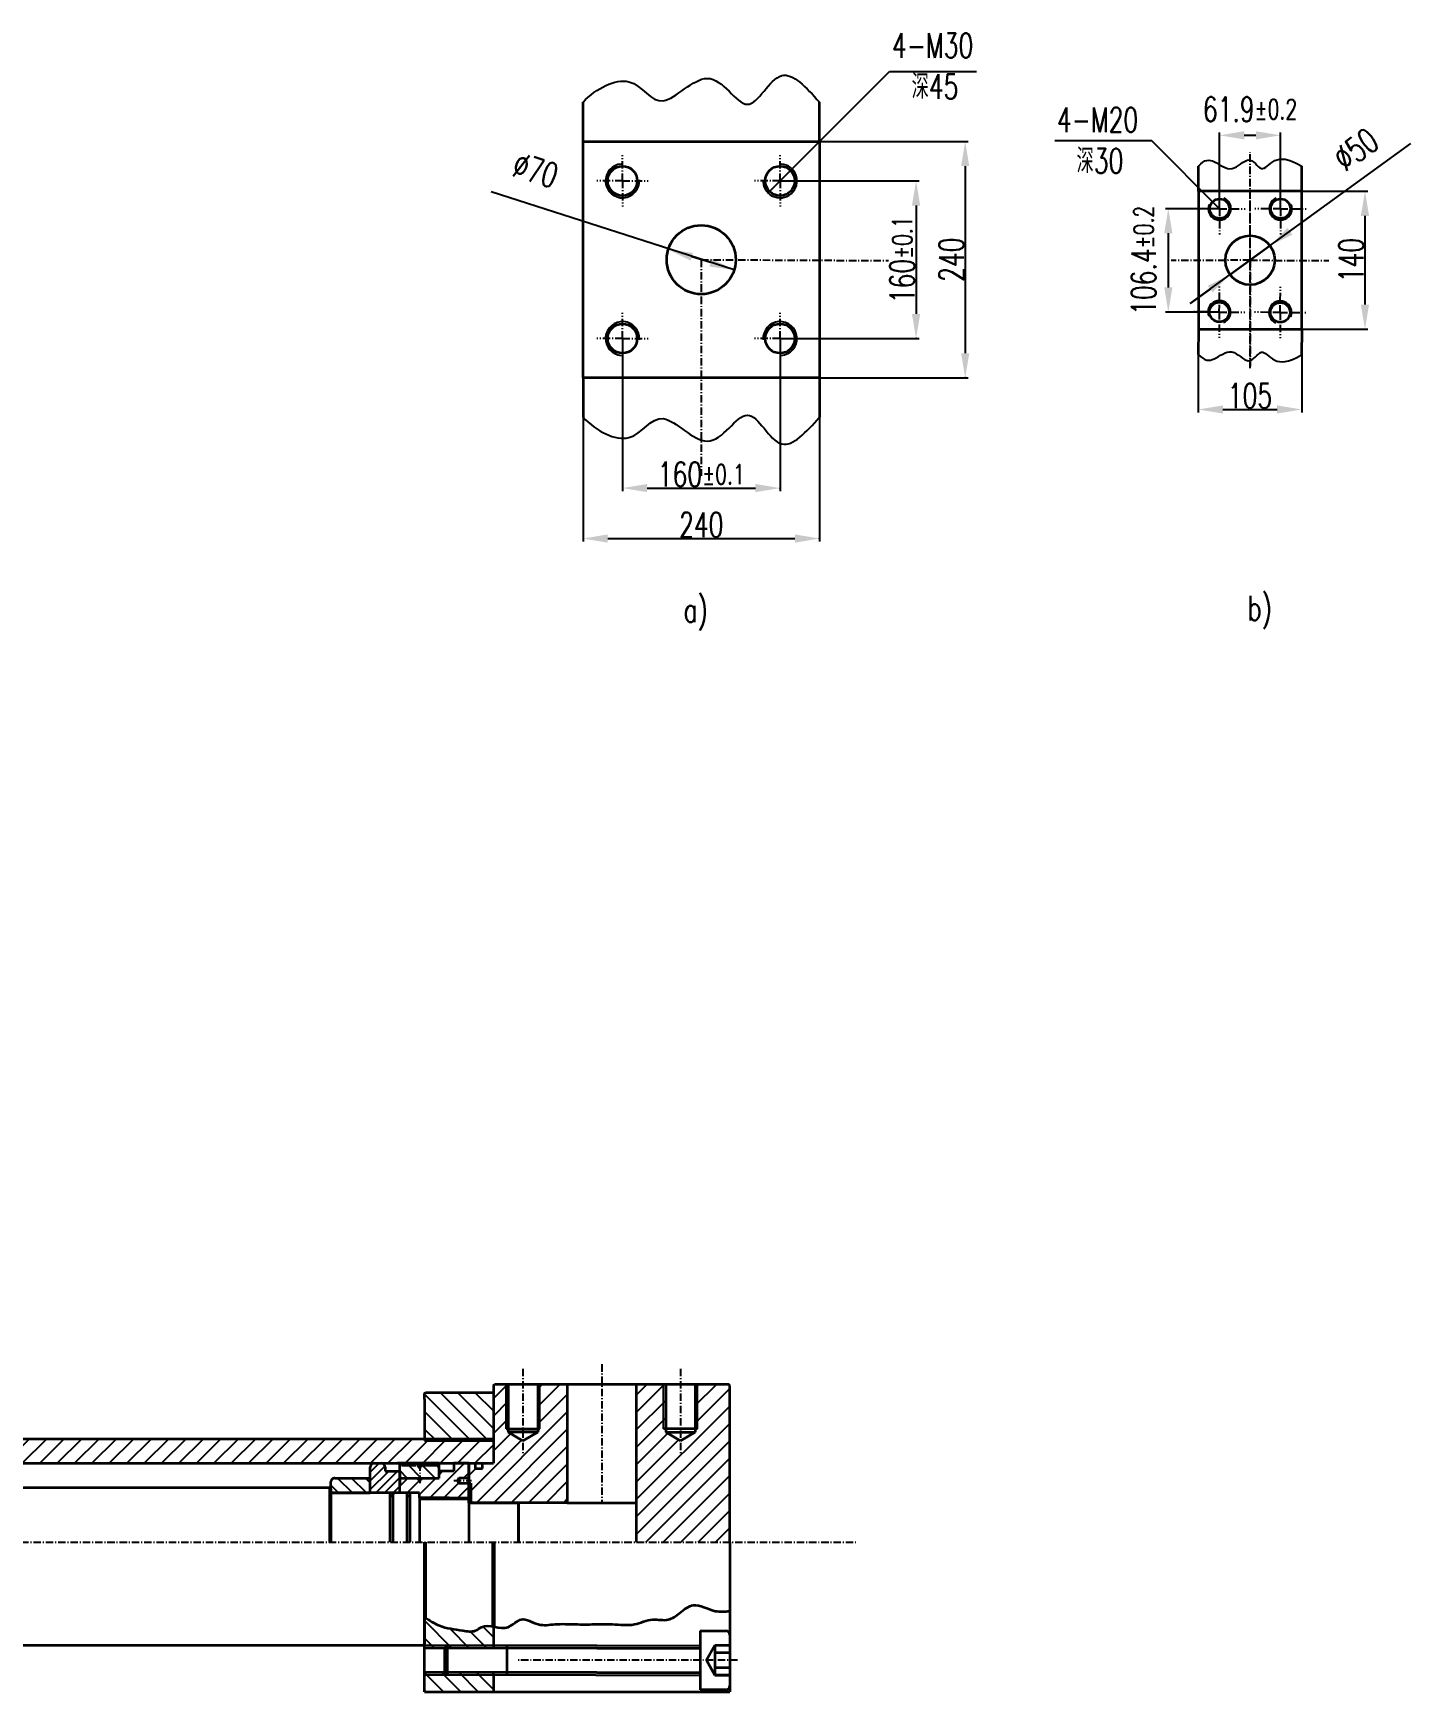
# Model space of a CAD drawing. Extents: x -526 to 4112, y -1359 to 3948.
# Drawn here: x 2641 to 4040, y -1300 to 384 of the extents above; entities that cross this region are included whole.
import ezdxf

# ---------------------------------------------------------------- set-up
doc = ezdxf.new("R2010")
doc.units = 0
doc.header["$MEASUREMENT"] = 0
doc.linetypes.add('LINEL4', pattern=[12.5, 7.5, -2, 1, -2])
doc.layers.get('Defpoints').update_dxf_attribs({"linetype": 'CONTINUOUS'})
doc.layers.add('L1', color=2, linetype='CONTINUOUS', lineweight=35)
for name, color, linetype in [('L3', 4, 'CONTINUOUS'), ('L4', 5, 'LINEL4'), ('L6', 7, 'CONTINUOUS')]:
    doc.layers.add(name, color=color, linetype=linetype)
doc.styles.add('HZTXT', font='ROMANS', dxfattribs={"width": 0.7, "bigfont": 'HZTXT'})
doc.styles.get("Standard").update_dxf_attribs({"font": 'txt', "bigfont": 'hztxt.shx'})
doc.dimstyles.get("Standard").update_dxf_attribs({"dimtxt": 0.18, "dimasz": 0.18, "dimexe": 0.18, "dimexo": 0.0625, "dimgap": 0.09, "dimtad": 0, "dimtih": 1, "dimtoh": 1, "dimdec": 4, "dimzin": 0, "dimdsep": 46, "dimtxsty": 'Standard', "dimcen": 0.09, "dimadec": 0, "dimazin": 0, "dimtfac": 1, "dimtdec": 4, "dimtofl": 0, "dimtmove": 0, "dimatfit": 3, "dimfxl": 1, "dimtolj": 1, "dimtzin": 0, "dimarcsym": 0})
pattern_1 = [(135, (800.657, -1324.122), (-7.07107, -7.07107), [])]

# ---------------------------------------------------------------- blocks, each defined once
blk = doc.blocks.new('*D5')
at = {"layer": 'L3', "transparency": 16777216}
for p, q in [((3199.2, 33.6), (3199.2, -132.5)), ((3439.2, 33.6), (3439.2, -132.5)), ((3224.2, -129.5), (3414.2, -129.5))]:
    blk.add_line(p, q, dxfattribs=at)
for points in [[(3224.2, -125.3), (3224.2, -133.7), (3199.2, -129.5)], [(3414.2, -125.3), (3414.2, -133.7), (3439.2, -129.5)]]:
    blk.add_solid(points, dxfattribs=at)
at = {"layer": 'L6', "color": 0, "transparency": 16777216}
for p in [(3199.2, 33.6), (3439.2, 33.6), (3439.2, -129.5)]:
    blk.add_point(p, dxfattribs=at)
at = {"layer": 'L3', "transparency": 16777216, "insert": (3319.2, -115.5), "char_height": 25, "attachment_point": 5, "style": 'HZTXT'}
blk.add_mtext('\\A1;240', dxfattribs=at)
blk = doc.blocks.new('*D6')
at = {"layer": 'L3', "transparency": 16777216}
for p, q in [((3239.2, 73.6), (3239.2, -81.3)), ((3399.2, 73.6), (3399.2, -81.3)), ((3264.2, -78.3), (3374.2, -78.3))]:
    blk.add_line(p, q, dxfattribs=at)
for points in [[(3264.2, -74.1), (3264.2, -82.4), (3239.2, -78.3)], [(3374.2, -74.1), (3374.2, -82.4), (3399.2, -78.3)]]:
    blk.add_solid(points, dxfattribs=at)
at = {"layer": 'L6', "color": 0, "transparency": 16777216}
for p in [(3239.2, 73.6), (3399.2, 73.6), (3399.2, -78.3)]:
    blk.add_point(p, dxfattribs=at)
at = {"layer": 'L3', "transparency": 16777216, "insert": (3319.2, -64.3), "char_height": 25, "attachment_point": 5, "style": 'HZTXT'}
blk.add_mtext('\\A1;160{\\H0.8x;±0.1}', dxfattribs=at)
blk = doc.blocks.new('*D7')
at = {"layer": 'L3', "transparency": 16777216}
for p, q in [((3399.2, 233.6), (3540.3, 233.6)), ((3537.3, 208.6), (3537.3, 98.6)), ((3399.2, 73.6), (3540.3, 73.6))]:
    blk.add_line(p, q, dxfattribs=at)
for points in [[(3533.1, 208.6), (3541.5, 208.6), (3537.3, 233.6)], [(3533.1, 98.6), (3541.5, 98.6), (3537.3, 73.6)]]:
    blk.add_solid(points, dxfattribs=at)
at = {"layer": 'L6', "color": 0, "transparency": 16777216}
for p in [(3399.2, 233.6), (3399.2, 73.6), (3537.3, 73.6)]:
    blk.add_point(p, dxfattribs=at)
at = {"layer": 'L3', "transparency": 16777216, "insert": (3523.3, 153.6), "char_height": 25, "attachment_point": 5, "rotation": 90, "style": 'HZTXT'}
blk.add_mtext('\\A1;160{\\H0.8x;±0.1}', dxfattribs=at)
blk = doc.blocks.new('*D8')
at = {"layer": 'L3', "transparency": 16777216}
for p, q in [((3439.2, 273.6), (3590.2, 273.6)), ((3587.2, 248.6), (3587.2, 58.6)), ((3439.2, 33.6), (3590.2, 33.6))]:
    blk.add_line(p, q, dxfattribs=at)
for points in [[(3583, 248.6), (3591.3, 248.6), (3587.2, 273.6)], [(3583, 58.6), (3591.3, 58.6), (3587.2, 33.6)]]:
    blk.add_solid(points, dxfattribs=at)
at = {"layer": 'L6', "color": 0, "transparency": 16777216}
for p in [(3439.2, 273.6), (3439.2, 33.6), (3587.2, 33.6)]:
    blk.add_point(p, dxfattribs=at)
at = {"layer": 'L3', "transparency": 16777216, "insert": (3573.2, 153.6), "char_height": 25, "attachment_point": 5, "rotation": 90, "style": 'HZTXT'}
blk.add_mtext('\\A1;240', dxfattribs=at)
blk = doc.blocks.new('*D9')
at = {"layer": 'Defpoints', "color": 0, "transparency": 16777216}
for p in [(3907.4, 279.9), (3845.5, 205.4), (3907.4, 205.4)]:
    blk.add_point(p, dxfattribs=at)
at = {"layer": 'L3', "transparency": 16777216}
for p, q in [((3845.5, 205.4), (3845.5, 282.9)), ((3870.5, 279.9), (3882.4, 279.9)), ((3907.4, 205.4), (3907.4, 282.9))]:
    blk.add_line(p, q, dxfattribs=at)
for points in [[(3870.5, 284), (3870.5, 275.7), (3845.5, 279.9)], [(3882.4, 284), (3882.4, 275.7), (3907.4, 279.9)]]:
    blk.add_solid(points, dxfattribs=at)
at = {"layer": 'L3', "transparency": 16777216, "insert": (3876.4, 306.4), "char_height": 25, "attachment_point": 5, "style": 'HZTXT'}
blk.add_mtext('\\A1;61.9{\\H0.8x;±0.2}', dxfattribs=at)
blk = doc.blocks.new('*D10')
at = {"layer": 'Defpoints', "color": 0, "transparency": 16777216}
for p in [(3823.9, 223.1), (3928.9, 223.1), (3928.9, 1.5)]:
    blk.add_point(p, dxfattribs=at)
at = {"layer": 'L3', "transparency": 16777216}
for p, q in [((3823.9, 223.1), (3823.9, -1.5)), ((3928.9, 223.1), (3928.9, -1.5)), ((3848.9, 1.5), (3903.9, 1.5))]:
    blk.add_line(p, q, dxfattribs=at)
for points in [[(3848.9, 5.7), (3848.9, -2.6), (3823.9, 1.5)], [(3903.9, 5.7), (3903.9, -2.6), (3928.9, 1.5)]]:
    blk.add_solid(points, dxfattribs=at)
at = {"layer": 'L3', "transparency": 16777216, "insert": (3876.4, 15.5), "char_height": 25, "attachment_point": 5, "style": 'HZTXT'}
blk.add_mtext('\\A1;105', dxfattribs=at)
blk = doc.blocks.new('*D11')
at = {"layer": 'Defpoints', "color": 0, "transparency": 16777216}
for p in [(3845.5, 205.4), (3793.4, 100.4), (3845.2, 100.4)]:
    blk.add_point(p, dxfattribs=at)
at = {"layer": 'L3', "transparency": 16777216}
for p, q in [((3845.5, 205.4), (3790.4, 205.4)), ((3793.4, 180.4), (3793.4, 125.4)), ((3845.2, 100.4), (3790.4, 100.4))]:
    blk.add_line(p, q, dxfattribs=at)
for points in [[(3789.3, 180.4), (3797.6, 180.4), (3793.4, 205.4)], [(3789.3, 125.4), (3797.6, 125.4), (3793.4, 100.4)]]:
    blk.add_solid(points, dxfattribs=at)
at = {"layer": 'L3', "transparency": 16777216, "insert": (3768.4, 152.9), "char_height": 25, "attachment_point": 5, "rotation": 90, "style": 'HZTXT'}
blk.add_mtext('\\A1;106.4{\\H0.8x;±0.2}', dxfattribs=at)
blk = doc.blocks.new('*D12')
at = {"layer": 'Defpoints', "color": 0, "transparency": 16777216}
for p in [(3928.9, 223.1), (3928.9, 83.1), (3993.1, 83.1)]:
    blk.add_point(p, dxfattribs=at)
at = {"layer": 'L3', "transparency": 16777216}
for p, q in [((3928.9, 223.1), (3996.1, 223.1)), ((3993.1, 198.1), (3993.1, 108.1)), ((3928.9, 83.1), (3996.1, 83.1))]:
    blk.add_line(p, q, dxfattribs=at)
for points in [[(3988.9, 198.1), (3997.3, 198.1), (3993.1, 223.1)], [(3988.9, 108.1), (3997.3, 108.1), (3993.1, 83.1)]]:
    blk.add_solid(points, dxfattribs=at)
at = {"layer": 'L3', "transparency": 16777216, "insert": (3979.1, 153.1), "char_height": 25, "attachment_point": 5, "rotation": 90, "style": 'HZTXT'}
blk.add_mtext('\\A1;140', dxfattribs=at)
blk = doc.blocks.new('*D13')
at = {"layer": 'L3', "transparency": 16777216}
blk.add_line((3328.7, 150.6), (3309.6, 156.5), dxfattribs=at)
for points in [[(3310.8, 160.5), (3308.4, 152.6), (3285.7, 163.9)], [(3329.9, 154.6), (3327.5, 146.6), (3352.6, 143.2)]]:
    blk.add_solid(points, dxfattribs=at)
at = {"layer": 'L6', "color": 0, "transparency": 16777216}
for p in [(3285.7, 163.9), (3352.6, 143.2)]:
    blk.add_point(p, dxfattribs=at)
at = {"layer": 'L3', "transparency": 16777216, "insert": (3150.8, 244.4), "char_height": 25, "attachment_point": 5, "rotation": 342.7854, "style": 'HZTXT'}
blk.add_mtext('\\A1;∅70', dxfattribs=at)
blk = doc.blocks.new('*D14')
at = {"layer": 'Defpoints', "color": 0, "transparency": 16777216}
for p in [(3896.7, 167.8), (3856.2, 138.4)]:
    blk.add_point(p, dxfattribs=at)
at = {"layer": 'L3', "transparency": 16777216}
for p, q in [((3916.9, 182.4), (3937.2, 197.1)), ((3856.2, 138.4), (3896.7, 167.8)), ((3836, 123.7), (3815.7, 109.1))]:
    blk.add_line(p, q, dxfattribs=at)
for points in [[(3914.5, 185.8), (3919.4, 179.1), (3896.7, 167.8)], [(3833.5, 127.1), (3838.4, 120.4), (3856.2, 138.4)]]:
    blk.add_solid(points, dxfattribs=at)
at = {"layer": 'L3', "transparency": 16777216, "insert": (3983.9, 265.6), "char_height": 25, "attachment_point": 5, "rotation": 35.9422, "style": 'HZTXT'}
blk.add_mtext('\\A1;∅50', dxfattribs=at)

msp = doc.modelspace()

# ---------------------------------------------------------------- hatches: boundary and pattern name
at = {"layer": 'L6'}
h = msp.add_hatch(dxfattribs=at)
h.set_pattern_fill('ANSI31', color=256, scale=100)
h.set_pattern_definition([(45, (1413.171, -1301.095), (-8.838835, 8.838835), [])])
h.paths.add_polyline_path([(3183.08, -988.39), (3155.26, -988.39), (3155.26, -1033.39), (3153.08, -1033.39), (3153.08, -1036.9), (3138.08, -1045.56), (3123.08, -1036.9), (3123.08, -1033.39), (3120.91, -1033.39), (3120.91, -988.39), (3109.08, -988.39), (3108.08, -989.39), (3108.08, -1045.39), (3108.08, -1068.39), (3096.88, -1068.39), (3096.88, -1073.63), (3089.48, -1073.63), (3089.48, -1068.39), (3083.08, -1068.39), (3083.08, -1088.42), (3085.08, -1088.42), (3085.08, -1108.39), (3133.08, -1108.39), (3183.08, -1108.39)])
h.paths.add_polyline_path([(3348.08, -989.39), (3347.08, -988.39), (3315.26, -988.39), (3315.26, -1033.39), (3313.08, -1033.39), (3313.08, -1036.9), (3298.08, -1045.56), (3283.08, -1036.9), (3283.08, -1033.39), (3280.91, -1033.39), (3280.91, -988.39), (3253.08, -988.39), (3253.08, -1148.39), (3348.08, -1148.39)])
h.paths.add_polyline_path([(3123.08, -988.39), (3120.91, -988.39), (3120.91, -1033.39), (3123.08, -1033.39)])
h.paths.add_polyline_path([(3155.26, -988.39), (3153.08, -988.39), (3153.08, -1033.39), (3155.26, -1033.39)], flags=17)
h.paths.add_polyline_path([(3283.08, -988.39), (3280.91, -988.39), (3280.91, -1033.39), (3283.08, -1033.39)], flags=17)
h.paths.add_polyline_path([(3315.26, -988.39), (3313.08, -988.39), (3313.08, -1033.39), (3315.26, -1033.39)], flags=17)
h = msp.add_hatch(dxfattribs=at)
h.set_pattern_fill('ANSI31', color=256, scale=100, angle=90)
h.set_pattern_definition([(135, (800.657, -1324.122), (-8.838835, -8.838835), [])])
h.paths.add_polyline_path([(3108.08, -997.39), (3107.08, -996.39), (3039.08, -996.39), (3038.08, -997.39), (3038.08, -1003.39), (3038.08, -1043.39), (3108.08, -1043.39)])
h.paths.add_polyline_path([(3108.08, -1043.39), (3038.08, -1043.39), (3038.08, -1045.39), (3108.08, -1045.39)])
edge = h.paths.add_edge_path()
edge.add_spline(control_points=[(3108.08, -1234.22), (3107.75, -1234.16), (3107.42, -1234.11), (3107.08, -1234.05)], knot_values=[73.0310194, 73.0310194, 73.0310194, 73.0310194, 73.9919907, 73.9919907, 73.9919907, 73.9919907], degree=3, periodic=0)
edge.add_spline(control_points=[(3107.08, -1234.05), (3103.19, -1233.42), (3097.06, -1232.95), (3088.6, -1240.31), (3072.95, -1237.11), (3055.21, -1235.68), (3043.71, -1228.17), (3039.08, -1225.06)], knot_values=[1.1826471, 1.1826471, 1.1826471, 1.1826471, 12.4382302, 19.3641268, 32.4335851, 56.6013823, 73.0310194, 73.0310194, 73.0310194, 73.0310194], degree=3, periodic=0)
edge.add_spline(control_points=[(3039.08, -1225.06), (3038.75, -1224.84), (3038.42, -1224.61), (3038.08, -1224.39)], knot_values=[0, 0, 0, 0, 1.1826471, 1.1826471, 1.1826471, 1.1826471], degree=3, periodic=0)
edge.add_line((3038.08, -1224.39), (3038.08, -1253.39))
edge.add_line((3038.08, -1253.39), (3108.08, -1253.39))
edge.add_line((3108.08, -1253.39), (3108.08, -1234.22))
h.paths.add_polyline_path([(3108.08, -1283.39), (3038.08, -1283.39), (3038.08, -1300.39), (3108.08, -1300.39)])
h.paths.add_polyline_path([(3108.08, -1280.85), (3038.08, -1280.85), (3038.08, -1283.39), (3108.08, -1283.39)])
h.paths.add_polyline_path([(3108.08, -1253.39), (3038.08, -1253.39), (3038.08, -1255.93), (3108.08, -1255.93)])
h = msp.add_hatch(dxfattribs=at)
h.set_pattern_fill('ANSI31', color=256, scale=100)
h.set_pattern_definition([(45, (800.657, -1324.122), (-8.838835, 8.838835), [])])
h.paths.add_polyline_path([(3108.08, -1045.39), (3038.08, -1045.39), (3038.08, -1043.39), (2258.04, -1043.39), (2043.04, -1043.39), (2043.04, -1045.37), (1973.04, -1045.37), (1973.04, -1066.39), (1973.04, -1068.39), (1983.04, -1068.39), (2268.04, -1068.39), (3108.08, -1068.39)])
h = msp.add_hatch(dxfattribs=at)
h.set_pattern_fill('ANSI31', color=256, scale=50)
h.set_pattern_definition([(45, (800.657, -1324.122), (-4.419417, 4.419417), [])])
h.paths.add_polyline_path([(2998.08, -1076.36), (2998.08, -1072.39, 0.4142136), (2994.08, -1068.39), (2987.08, -1068.39, 0.4142136), (2983.08, -1072.39), (2983.08, -1098.39), (3003.08, -1098.39), (3006.08, -1098.39), (3008.08, -1098.39), (3013.08, -1098.39), (3013.08, -1076.36)])
h = msp.add_hatch(dxfattribs=at)
h.set_pattern_fill('ANSI31', color=256, scale=80)
h.set_pattern_definition([(45, (800.657, -1324.122), (-7.071068, 7.071068), [])])
h.paths.add_polyline_path([(3053, -1083.39), (3013.08, -1083.39), (3013.08, -1098.39), (3033.08, -1098.39), (3033.08, -1103.39), (3063.08, -1103.39), (3083.08, -1103.39), (3083.08, -1088.42), (3073.08, -1088.42), (3071.64, -1085.92), (3073.08, -1083.42), (3083.08, -1083.42), (3083.08, -1068.39), (3068.08, -1068.39), (3068.08, -1076.39), (3053, -1076.39)])
h = msp.add_hatch(dxfattribs=at)
h.set_pattern_fill('ANSI31', color=256, scale=80, angle=90)
h.set_pattern_definition(pattern_1)
h.paths.add_polyline_path([(3053, -1076.39), (3053, -1068.39), (3051.33, -1068.39), (3051.33, -1070.39), (3036.33, -1070.39), (3036.33, -1068.39), (3034.82, -1068.39), (3034.82, -1072.39), (3031.82, -1072.39), (3031.82, -1068.39), (3029.73, -1068.39), (3029.73, -1070.39), (3014.73, -1070.39), (3014.73, -1068.39), (3013.08, -1068.39), (3013.08, -1083.39), (3053, -1083.39)])
h = msp.add_hatch(dxfattribs=at)
h.set_pattern_fill('ANSI31', color=256, scale=80, angle=90)
h.set_pattern_definition(pattern_1)
h.paths.add_polyline_path([(2947.09, -1083.35, 0.4145157), (2943.08, -1087.35), (2943.08, -1093.39), (2943.08, -1098.39), (2983.08, -1098.39), (2983.08, -1083.39)])

# ---------------------------------------------------------------- linework, layer by layer
at = {"layer": 'L1'}
for p, q in [((3199.15, 273.59), (3199.15, 313.59)), ((3439.15, 273.59), (3439.15, 313.59)), ((3439.15, 273.59), (3439.15, 33.59)), ((3823.93, 223.08), (3823.93, 248.63)), ((3928.93, 223.08), (3928.94, 248.63)), ((3928.93, 223.08), (3823.93, 223.08)), ((3823.93, 223.08), (3823.93, 83.08)), ((3928.93, 153.08), (3928.93, 223.08)), ((3928.93, 83.08), (3928.93, 153.08)), ((3823.93, 83.08), (3823.79, 57.52)), ((3823.93, 83.08), (3928.93, 83.08)), ((3928.93, 82.5), (3928.8, 56.95)), ((3439.15, 33.59), (3199.15, 33.59)), ((3199.15, 33.59), (3199.15, -6.41)), ((3439.15, 33.59), (3439.15, -6.41)), ((3108.08, -989.39), (3109.08, -988.39)), ((3108.08, -989.39), (3108.08, -1045.39)), ((3347.08, -988.39), (3109.08, -988.39)), ((3123.08, -988.39), (3123.08, -988.39)), ((3123.08, -988.39), (3123.08, -1036.9)), ((3153.08, -988.39), (3153.08, -1036.9)), ((3183.08, -988.39), (3183.08, -1108.39)), ((3253.08, -988.39), (3253.08, -1148.39)), ((3283.08, -988.39), (3283.08, -1036.9)), ((3313.08, -988.39), (3313.08, -1036.9)), ((3348.08, -989.39), (3347.08, -988.39)), ((3348.08, -1148.39), (3348.08, -989.39)), ((3348.08, -1148.39), (3348.08, -989.39)), ((3038.08, -997.39), (3039.08, -996.39)), ((3038.08, -1003.39), (3038.08, -997.39)), ((3038.08, -1003.39), (3038.08, -1045.39)), ((3039.08, -996.39), (3107.08, -996.39)), ((3107.08, -996.39), (3108.08, -997.39)), ((3108.08, -997.39), (3108.08, -1003.39)), ((2258.04, -1043.39), (3108.08, -1043.39)), ((3120.91, -1033.39), (3155.26, -1033.39)), ((3123.08, -1036.9), (3138.08, -1045.56)), ((3153.08, -1036.9), (3123.08, -1036.9)), ((3153.08, -1036.9), (3138.08, -1045.56)), ((3315.26, -1033.39), (3280.91, -1033.39)), ((3283.08, -1036.9), (3313.08, -1036.9)), ((3283.08, -1036.9), (3298.08, -1045.56)), ((3313.08, -1036.9), (3298.08, -1045.56)), ((3038.08, -1045.39), (3108.08, -1045.39)), ((3108.08, -1045.39), (3108.08, -1068.39)), ((2268.04, -1068.39), (3108.08, -1068.39)), ((2983.08, -1068.39), (2988.08, -1068.39)), ((2983.08, -1098.39), (2983.08, -1072.39)), ((2987.08, -1068.39), (2994.08, -1068.39)), ((2998.08, -1072.39), (2998.08, -1076.36)), ((2998.08, -1076.36), (3013.08, -1076.36)), ((3053, -1068.39), (3010.64, -1068.39)), ((3013.08, -1098.39), (3013.08, -1068.39)), ((3013.08, -1076.36), (3013.08, -1077.05)), ((3013.08, -1077.05), (3013.08, -1089.73)), ((3014.73, -1068.39), (3014.73, -1070.39)), ((3014.73, -1070.39), (3029.73, -1070.39)), ((3029.73, -1070.39), (3029.73, -1068.39)), ((3031.82, -1068.39), (3031.82, -1072.39)), ((3031.82, -1068.39), (3034.82, -1068.39)), ((3031.82, -1072.39), (3034.82, -1072.39)), ((3034.82, -1072.39), (3034.82, -1068.39)), ((3036.33, -1068.39), (3036.33, -1070.39)), ((3036.33, -1070.39), (3051.33, -1070.39)), ((3051.33, -1070.39), (3051.33, -1068.39)), ((3053, -1076.39), (3053, -1068.39)), ((3068.08, -1076.39), (3053, -1076.39)), ((3053, -1083.39), (3053, -1076.39)), ((3083.08, -1068.39), (3068.08, -1068.39)), ((3068.08, -1068.39), (3068.08, -1076.39)), ((3083.08, -1108.39), (3083.08, -1068.39)), ((3083.08, -1068.39), (3083.08, -1148.39)), ((3089.48, -1068.39), (3089.48, -1073.63)), ((3089.48, -1073.63), (3096.88, -1073.63)), ((3096.88, -1073.63), (3096.88, -1068.39)), ((2942.08, -1093.39), (2268.04, -1093.39)), ((2942.08, -1148.39), (2942.08, -1093.39)), ((2942.08, -1093.39), (2942.08, -1093.39)), ((2943.08, -1094.39), (2942.08, -1093.39)), ((2943.08, -1093.39), (2943.08, -1087.35)), ((2943.08, -1098.39), (2943.08, -1093.39)), ((2943.08, -1094.39), (2943.08, -1098.39)), ((2947.09, -1083.35), (2983.08, -1083.39)), ((3013.08, -1083.39), (3053, -1083.39)), ((3031.82, -1083.39), (3031.82, -1085.39)), ((3031.82, -1085.39), (3034.82, -1085.39)), ((3034.82, -1085.39), (3034.82, -1083.39)), ((3073.08, -1083.42), (3071.64, -1085.92)), ((3073.08, -1088.42), (3071.64, -1085.92)), ((3083.08, -1083.42), (3073.08, -1083.42)), ((3073.08, -1083.42), (3073.08, -1088.42)), ((3073.08, -1088.42), (3083.08, -1088.42)), ((3083.08, -1083.42), (3075.08, -1083.42)), ((3083.08, -1088.42), (3085.08, -1088.42)), ((3085.08, -1088.42), (3085.08, -1108.39)), ((3003.08, -1098.39), (2943.08, -1098.39)), ((2943.08, -1098.39), (2983.08, -1098.39)), ((2943.08, -1098.39), (2943.08, -1148.39)), ((3033.08, -1098.39), (3003.08, -1098.39)), ((3003.08, -1098.39), (3003.08, -1148.39)), ((3003.08, -1098.39), (3008.08, -1098.39)), ((3003.08, -1098.39), (3006.08, -1098.39)), ((3003.08, -1101.37), (3006.08, -1101.37)), ((3006.08, -1098.39), (3006.08, -1148.39)), ((3020.32, -1098.39), (3020.32, -1148.39)), ((3020.32, -1101.37), (3023.32, -1101.37)), ((3023.32, -1098.39), (3023.32, -1148.39)), ((3033.08, -1103.39), (3033.08, -1098.39)), ((3063.08, -1103.39), (3033.08, -1103.39)), ((3033.08, -1103.39), (3033.08, -1148.39)), ((3033.08, -1104.35), (3083.08, -1104.35)), ((3063.08, -1103.39), (3083.08, -1103.39)), ((3183.08, -1108.39), (3083.08, -1108.39)), ((3083.08, -1108.39), (3133.08, -1108.39)), ((3133.08, -1108.39), (3133.08, -1148.39)), ((3133.08, -1108.39), (3133.08, -1108.39)), ((3134.08, -1109.39), (3133.08, -1108.39)), ((3134.08, -1148.39), (3134.08, -1109.39)), ((3183.08, -1108.39), (3253.08, -1108.39)), ((2943.08, -1148.39), (2942.08, -1148.39)), ((3038.08, -1300.39), (3038.08, -1148.39)), ((3038.08, -1148.39), (3038.08, -1253.39)), ((3039.08, -1148.39), (3039.08, -1225.06)), ((3107.08, -1148.39), (3107.08, -1234.05)), ((3108.08, -1148.39), (3108.08, -1255.93)), ((3348.08, -1148.39), (3348.08, -1253.39)), ((3318.08, -1238.39), (3344.08, -1238.39)), ((3318.08, -1238.39), (3318.08, -1298.39)), ((3348.08, -1242.39), (3348.08, -1294.39)), ((3038.08, -1253.39), (2595.36, -1253.39)), ((3213.08, -1255.93), (3038.08, -1255.93)), ((3058.56, -1255.93), (3061.29, -1253.39)), ((3058.56, -1255.93), (3058.56, -1280.85)), ((3061.29, -1253.39), (3061.29, -1283.39)), ((3121.63, -1253.39), (3121.63, -1283.39)), ((3213.08, -1255.93), (3318.08, -1255.93)), ((3333.08, -1253.39), (3324.42, -1268.39)), ((3348.08, -1253.39), (3333.08, -1253.39)), ((3333.08, -1253.39), (3333.08, -1283.39)), ((3333.08, -1253.39), (3333.08, -1268.39)), ((3348.08, -1260.89), (3333.08, -1260.89)), ((3348.08, -1253.39), (3348.08, -1268.39)), ((3324.42, -1268.39), (3333.08, -1283.39)), ((3333.08, -1283.39), (3324.42, -1268.39)), ((3333.08, -1268.39), (3333.08, -1283.39)), ((3348.08, -1275.89), (3333.08, -1275.89)), ((3348.08, -1275.89), (3333.08, -1275.89)), ((3348.08, -1268.39), (3348.08, -1283.39)), ((3348.08, -1268.39), (3348.08, -1294.39)), ((3213.08, -1280.85), (3038.08, -1280.85)), ((3061.29, -1283.39), (3058.56, -1280.85)), ((3108.08, -1283.39), (3108.08, -1280.85)), ((3108.08, -1283.39), (3108.08, -1300.39)), ((3213.08, -1280.85), (3318.08, -1280.85)), ((3333.08, -1283.39), (3348.08, -1283.39)), ((3348.08, -1283.39), (3333.08, -1283.39)), ((3348.08, -1294.39), (3348.08, -1300.39)), ((3038.08, -1300.39), (3348.08, -1300.39)), ((3344.08, -1298.39), (3318.08, -1298.39)), ((3318.08, -1298.39), (3344.08, -1298.39))]:
    msp.add_line(p, q, dxfattribs=at)
msp.add_lwpolyline([(3199.15, 273.59), (3439.15, 273.59), (3439.15, 33.59), (3199.15, 33.59)], close=True, dxfattribs=at)
for centre, radius in [((3239.15, 233.59), 15), ((3399.15, 233.59), 15), ((3845.48, 205.4), 10), ((3907.38, 205.4), 10), ((3319.15, 153.59), 35), ((3876.43, 153.08), 25), ((3845.2, 100.43), 10), ((3907.09, 100.09), 10), ((3239.15, 73.59), 15), ((3399.15, 73.59), 15)]:
    msp.add_circle(centre, radius, dxfattribs=at)
for centre, start, end in [((2987.08, -1072.39), 90, 180), ((2994.08, -1072.39), 0, 90), ((2947.08, -1087.35), 89.94089, 180), ((3344.08, -1242.39), 0, 90), ((3344.08, -1294.39), 270, 0)]:
    msp.add_arc(centre, 4, start, end, dxfattribs=at)
msp.add_open_spline([(3038.08, -1224.39), (3043.05, -1227.73), (3054.82, -1235.65), (3072.95, -1237.11), (3088.6, -1240.31), (3101.28, -1229.27), (3120.75, -1241.66), (3136.47, -1221.98), (3153.34, -1234.49), (3171.79, -1230.95), (3190.92, -1231.99), (3210.35, -1231.88), (3230.32, -1231.27), (3250.6, -1234.13), (3268.36, -1224.91), (3285.48, -1229.4), (3297.9, -1220), (3312.72, -1207.7), (3330.51, -1220.17), (3343.13, -1218.85), (3348.08, -1218.33)], degree=3, knots=[0, 0, 0, 0, 17.6122842, 41.7800814, 54.8495397, 61.7754363, 88.6491145, 104.2521078, 121.9364589, 139.3624144, 159.5606728, 179.362895, 197.5809228, 219.7594117, 238.9699198, 254.8116975, 268.0831791, 284.0717627, 307.0339772, 321.8803984, 321.8803984, 321.8803984, 321.8803984], dxfattribs=at)
at = {"layer": 'L3'}
for p, q in [((3399.15, 233.59), (3510.25, 344.68)), ((3510.25, 344.68), (3598.54, 344.68)), ((3776.66, 274.22), (3678.15, 274.22)), ((3845.48, 205.4), (3776.66, 274.22)), ((3815.71, 109.05), (4039.68, 271.43)), ((3352.59, 143.23), (3105.97, 222.46)), ((3399.15, 233.59), (3388.55, 222.98))]:
    msp.add_line(p, q, dxfattribs=at)
at = {"layer": 'L3', "color": 2}
msp.add_line((3109.08, -1148.39), (3109.08, -1234.4), dxfattribs=at)
at = {"layer": 'L3'}
for points in [[(3199.15, 313.59), (3212.62, 327.65), (3251.73, 347.93), (3275.63, 295.72), (3330.53, 361.2), (3366.84, 285.1), (3397.26, 360.25), (3425.74, 328.53), (3439.15, 313.59)], [(3823.93, 248.63), (3830.67, 255.66), (3839.36, 255.65), (3858.24, 239.69), (3876.43, 262.73), (3888.03, 239.03), (3898.73, 256.55), (3915.06, 257.05), (3928.94, 248.63)], [(3823.79, 57.52), (3830.49, 50.45), (3839.18, 50.41), (3858.15, 66.27), (3876.22, 43.13), (3887.94, 66.77), (3898.54, 49.19), (3914.87, 48.6), (3928.8, 56.95)], [(3199.15, -6.41), (3212.62, -20.48), (3251.73, -40.76), (3275.63, 11.45), (3330.53, -54.03), (3366.84, 22.07), (3397.26, -53.08), (3425.74, -21.36), (3439.15, -6.41)]]:
    msp.add_open_spline(points, degree=3, knots=[0, 0, 0, 0, 45.8969265, 93.1825466, 139.534982, 192.6851797, 244.6732227, 290.9887988, 290.9887988, 290.9887988, 290.9887988], dxfattribs=at)
at = {"layer": 'L4'}
for p, q in [((3239.15, 233.59), (3239.15, 259.59)), ((3399.15, 233.59), (3399.15, 259.59)), ((3876.43, 153.08), (3876.43, 262.73)), ((3239.15, 233.59), (3213.15, 233.59)), ((3239.15, 233.59), (3265.2, 233.59)), ((3239.15, 233.59), (3239.15, 207.54)), ((3399.15, 233.59), (3373.11, 233.59)), ((3399.15, 233.59), (3399.15, 207.54)), ((3399.15, 233.59), (3425.15, 233.59)), ((3845.48, 205.4), (3845.48, 231.4)), ((3876.43, 43.42), (3876.43, 221.29)), ((3907.38, 205.4), (3907.38, 231.4)), ((3845.48, 205.4), (3819.48, 205.4)), ((3845.48, 205.4), (3871.53, 205.4)), ((3845.48, 205.4), (3845.48, 179.35)), ((3907.38, 205.4), (3881.34, 205.4)), ((3907.38, 205.4), (3907.38, 179.35)), ((3907.38, 205.4), (3933.38, 205.4)), ((3319.15, 153.59), (3319.15, -65.72)), ((3319.15, 153.59), (3509.15, 152.71)), ((3876.43, 153.08), (3796.44, 152.64)), ((3876.43, 153.08), (3876.43, 43.42)), ((3876.43, 153.08), (3956.43, 152.64)), ((3845.2, 100.43), (3845.34, 126.48)), ((3907.09, 100.09), (3907.24, 126.14)), ((3239.15, 73.59), (3239.15, 99.63)), ((3399.15, 73.59), (3399.15, 99.63)), ((3845.2, 100.43), (3819.2, 100.58)), ((3845.2, 100.43), (3845.05, 74.43)), ((3845.2, 100.43), (3871.24, 100.29)), ((3907.09, 100.09), (3881.05, 100.23)), ((3907.09, 100.09), (3906.95, 74.09)), ((3907.09, 100.09), (3933.09, 99.95)), ((3239.15, 73.59), (3213.15, 73.59)), ((3239.15, 73.59), (3265.2, 73.59)), ((3239.15, 73.59), (3239.15, 47.59)), ((3399.15, 73.59), (3373.11, 73.59)), ((3399.15, 73.59), (3425.15, 73.59)), ((3399.15, 73.59), (3399.15, 47.59)), ((3138.08, -972.43), (3138.08, -1059.19)), ((3218.08, -967.85), (3218.14, -1108.39)), ((3298.08, -972.43), (3298.08, -1059.19)), ((3253.08, -998.39), (3253.08, -1148.39)), ((3033.32, -1068.39), (3033.32, -1088.49)), ((3067.81, -1085.92), (3085.81, -1085.92)), ((1128.55, -1148.39), (3476.17, -1148.39)), ((3356.1, -1268.39), (3131.88, -1268.39))]:
    msp.add_line(p, q, dxfattribs=at)
at = {"layer": 'L6'}
for p, q in [((3120.91, -1033.39), (3120.91, -988.39)), ((3155.26, -1033.39), (3155.26, -988.39)), ((3280.91, -1033.39), (3280.91, -988.39)), ((3315.26, -1033.39), (3315.26, -988.39)), ((3213.08, -1253.39), (3038.08, -1253.39)), ((3213.08, -1253.39), (3318.08, -1253.39)), ((3212.08, -1283.39), (3038.08, -1283.39)), ((3212.08, -1283.39), (3318.08, -1283.39))]:
    msp.add_line(p, q, dxfattribs=at)
for centre, radius, start, end in [((3239.15, 233.59), 17.18, 94.16488, 364.16488), ((3399.15, 233.59), 17.18, 175.83512, 445.83512), ((3845.48, 205.4), 11.56, 157.92354, 67.92354), ((3907.38, 205.4), 11.56, 112.07646, 22.07646), ((3845.2, 100.43), 11.56, 291.76112, 201.76112), ((3907.09, 100.09), 11.56, 337.6082, 247.6082), ((3239.15, 73.59), 17.18, 355.83512, 265.83512), ((3399.15, 73.59), 17.18, 274.16488, 184.16488)]:
    msp.add_arc(centre, radius, start, end, dxfattribs=at)

# ---------------------------------------------------------------- texts
at = {"layer": 'L3', "char_height": 25, "attachment_point": 1, "style": 'HZTXT'}
for s, width, insert in [('\\pi-1.0117;4-M30\\P\\pi18.913;深45', 84.6434, (3513.89, 383.58)), ('\\pi-1.0117;4-M20\\P\\pi18.913;深30', 84.6434, (3681.37, 308.1)), ('a)', 90.9112, (3301.21, -189.47)), ('b)', 90.9112, (3873.95, -187.71))]:
    msp.add_mtext_dynamic_manual_height_columns(s, width=width, gutter_width=20, heights=[0], dxfattribs=dict(at, insert=insert))

# ---------------------------------------------------------------- dimensions: what is measured, and where the dimension line sits
at = {"layer": 'L3'}
dim = msp.add_linear_dim(base=(3907.38, 279.86), p1=(3845.48, 205.4), p2=(3907.38, 205.4), text='<>{\\H0.8x;±0.2}', dimstyle='Standard', override={"dimtxt": 25, "dimasz": 25, "dimexe": 3, "dimexo": 0, "dimgap": 1.5, "dimtad": 1, "dimtih": 0, "dimtoh": 0, "dimdec": 1, "dimzin": 9, "dimtxsty": 'HZTXT', "dimcen": 0, "dimclrd": 256, "dimclre": 256, "dimclrt": 256, "dimtfac": 0.6, "dimtdec": 1, "dimtofl": 1, "dimtmove": 2, "dimtzin": 9, "dimlwd": 65535, "dimlwe": 65535}, dxfattribs=at)
dim.commit()
dim.dimension.update_dxf_attribs({"geometry": '*D9', "text_midpoint": (3876.43, 306.36), "dimtype": 160})
for p1, p2, picture, middle in [((3856.19, 138.4), (3896.67, 167.75), '*D14', (3983.89, 265.63)), ((3352.59, 143.23), (3285.72, 163.94), '*D13', (3150.78, 244.43))]:
    dim = msp.add_diameter_dim_2p(p1=p1, p2=p2, dimstyle='Standard', override={"dimtxt": 25, "dimasz": 25, "dimexe": 3, "dimexo": 0, "dimgap": 1.5, "dimtad": 1, "dimtih": 0, "dimtoh": 0, "dimdec": 1, "dimzin": 9, "dimtxsty": 'HZTXT', "dimcen": 0, "dimclrd": 256, "dimclre": 256, "dimclrt": 256, "dimtfac": 0.6, "dimtdec": 1, "dimtofl": 1, "dimtmove": 2, "dimtzin": 9, "dimlwd": 65535, "dimlwe": 65535}, dxfattribs=at)
    dim.commit()
    dim.dimension.update_dxf_attribs({"geometry": picture, "text_midpoint": middle, "dimtype": 163})
for base, p1, p2, picture, middle in [((3587.18, 33.59), (3439.15, 273.59), (3439.15, 33.59), '*D8', (3573.18, 153.59)), ((3993.09, 83.08), (3928.93, 223.08), (3928.94, 83.08), '*D12', (3979.09, 153.08))]:
    dim = msp.add_linear_dim(base=base, p1=p1, p2=p2, angle=90, dimstyle='Standard', override={"dimtxt": 25, "dimasz": 25, "dimexe": 3, "dimexo": 0, "dimgap": 1.5, "dimtad": 1, "dimtih": 0, "dimtoh": 0, "dimdec": 1, "dimzin": 9, "dimtxsty": 'HZTXT', "dimcen": 0, "dimclrd": 256, "dimclre": 256, "dimclrt": 256, "dimtfac": 0.6, "dimtdec": 1, "dimtofl": 1, "dimtmove": 2, "dimtzin": 9, "dimlwd": 65535, "dimlwe": 65535}, dxfattribs=at)
    dim.commit()
    dim.dimension.update_dxf_attribs({"geometry": picture, "text_midpoint": middle})
for base, p1, p2, text, picture, middle in [((3793.42, 100.43), (3845.48, 205.4), (3845.2, 100.43), '106.4{\\H0.8x;±0.2}', '*D11', (3768.42, 152.91)), ((3537.29, 73.59), (3399.15, 233.59), (3399.15, 73.59), '<>{\\H0.8x;±0.1}', '*D7', (3523.29, 153.59))]:
    dim = msp.add_linear_dim(base=base, p1=p1, p2=p2, angle=90, text=text, dimstyle='Standard', override={"dimtxt": 25, "dimasz": 25, "dimexe": 3, "dimexo": 0, "dimgap": 1.5, "dimtad": 1, "dimtih": 0, "dimtoh": 0, "dimdec": 1, "dimzin": 9, "dimtxsty": 'HZTXT', "dimcen": 0, "dimclrd": 256, "dimclre": 256, "dimclrt": 256, "dimtfac": 0.6, "dimtdec": 1, "dimtofl": 1, "dimtmove": 2, "dimtzin": 9, "dimlwd": 65535, "dimlwe": 65535}, dxfattribs=at)
    dim.commit()
    dim.dimension.update_dxf_attribs({"geometry": picture, "text_midpoint": middle})
for base, p1, p2, picture, middle in [((3928.93, 1.52), (3823.93, 223.08), (3928.93, 223.08), '*D10', (3876.43, 15.52)), ((3439.15, -129.51), (3199.15, 33.59), (3439.15, 33.59), '*D5', (3319.15, -115.51))]:
    dim = msp.add_linear_dim(base=base, p1=p1, p2=p2, dimstyle='Standard', override={"dimtxt": 25, "dimasz": 25, "dimexe": 3, "dimexo": 0, "dimgap": 1.5, "dimtad": 1, "dimtih": 0, "dimtoh": 0, "dimdec": 1, "dimzin": 9, "dimtxsty": 'HZTXT', "dimcen": 0, "dimclrd": 256, "dimclre": 256, "dimclrt": 256, "dimtfac": 0.6, "dimtdec": 1, "dimtofl": 1, "dimtmove": 2, "dimtzin": 9, "dimlwd": 65535, "dimlwe": 65535}, dxfattribs=at)
    dim.commit()
    dim.dimension.update_dxf_attribs({"geometry": picture, "text_midpoint": middle})
dim = msp.add_linear_dim(base=(3399.15, -78.27), p1=(3239.15, 73.59), p2=(3399.15, 73.59), text='160{\\H0.8x;±0.1}', dimstyle='Standard', override={"dimtxt": 25, "dimasz": 25, "dimexe": 3, "dimexo": 0, "dimgap": 1.5, "dimtad": 1, "dimtih": 0, "dimtoh": 0, "dimdec": 1, "dimzin": 9, "dimtxsty": 'HZTXT', "dimcen": 0, "dimclrd": 256, "dimclre": 256, "dimclrt": 256, "dimtfac": 0.6, "dimtdec": 1, "dimtofl": 1, "dimtmove": 2, "dimtzin": 9, "dimlwd": 65535, "dimlwe": 65535}, dxfattribs=at)
dim.commit()
dim.dimension.update_dxf_attribs({"geometry": '*D6', "text_midpoint": (3319.15, -64.27)})

doc.saveas('drawing.dxf')
